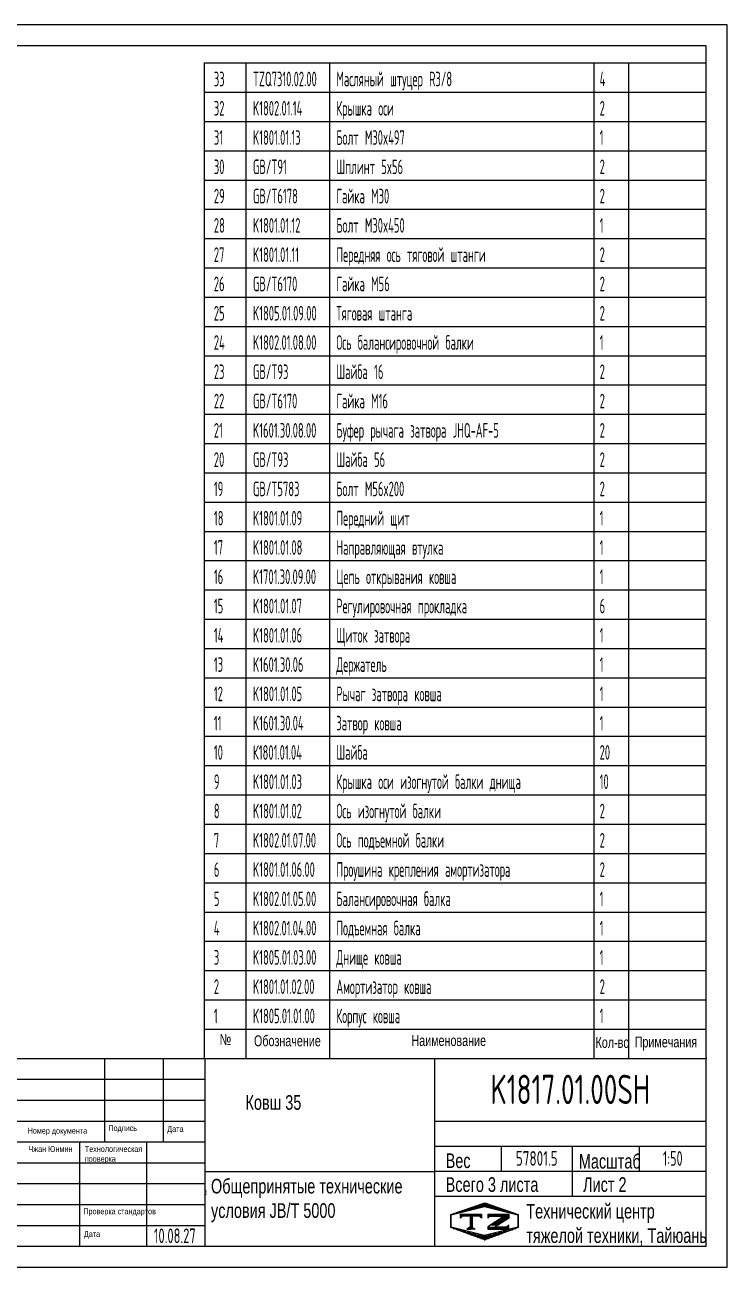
# Model space of a CAD drawing. Header units: millimetres. Extents: x 0 to 21000, y 0 to 14850.
# Drawn here: x 12608 to 21000, y 0 to 14850 of the extents above; entities that cross this region are included whole.
import ezdxf
from ezdxf.enums import TextEntityAlignment as Align

# ---------------------------------------------------------------- set-up
doc = ezdxf.new("R2010")
doc.units = ezdxf.units.MM
doc.header["$LTSCALE"] = 500
for name, color, linetype in [('01', 7, 'Continuous'), ('02', 1, 'Continuous'), ('11', 3, 'Continuous'), ('THICK', 7, 'Continuous')]:
    doc.layers.add(name, color=color, linetype=linetype)
doc.styles.add('HZLIB', font='TXT.shx', dxfattribs={"width": 0.5, "height": 175})
doc.styles.get("Standard").update_dxf_attribs({"font": 'isocp', "width": 0.707, "bigfont": 'intecad.shx'})

# ---------------------------------------------------------------- blocks, each defined once
blk = doc.blocks.new('*U107')
at = {"layer": '01'}
for points in [[(415, 292), (25, 292)], [(415, 5), (415, 292)], [(25, 5), (415, 5)]]:
    blk.add_lwpolyline(points, dxfattribs=at)
at = {"layer": '02'}
for points in [[(420, 297), (0, 297)], [(420, 0), (420, 297)], [(0, 0), (420, 0)]]:
    blk.add_lwpolyline(points, dxfattribs=at)
blk = doc.blocks.new('*X157')
at = {"color": 0}
for p, q in [((127.06, 7.8), (132.06, 7.8)), ((127.06, 7.5), (132.06, 7.5)), ((127.06, 7.2), (127.32, 7.2)), ((128.77, 6), (130.57, 6)), ((129.23, 6.3), (131.04, 6.3)), ((129.7, 6.6), (131.51, 6.6)), ((130.16, 6.9), (131.98, 6.9)), ((130.62, 7.2), (132.06, 7.2)), ((127.84, 5.4), (129.64, 5.4)), ((128.3, 5.7), (130.1, 5.7))]:
    blk.add_line(p, q, dxfattribs=at)
blk = doc.blocks.new('*X158')
at = {"color": 0}
for p, q in [((127.06, 4.8), (132.06, 4.8)), ((127.06, 4.5), (132.06, 4.5)), ((131.84, 5.1), (132.06, 5.1))]:
    blk.add_line(p, q, dxfattribs=at)
blk = doc.blocks.new('*X156')
at = {"color": 0}
for p, q in [((122.34, 4.5), (123.72, 4.5)), ((122.82, 4.8), (123.24, 4.8))]:
    blk.add_line(p, q, dxfattribs=at)
blk = doc.blocks.new('*X155')
at = {"color": 0}
for p, q in [((120.53, 7.8), (125.53, 7.8)), ((120.53, 7.5), (125.53, 7.5)), ((120.53, 7.2), (120.79, 7.2)), ((125.27, 7.2), (125.53, 7.2))]:
    blk.add_line(p, q, dxfattribs=at)
blk = doc.blocks.new('*X154')
at = {"color": 0}
for p, q in [((121.52, 9), (123.12, 9)), ((122.38, 9.3), (124.32, 9.3)), ((123.24, 9.6), (125.52, 9.6)), ((124.1, 9.9), (128.52, 9.9)), ((124.97, 10.2), (127.67, 10.2)), ((125.83, 10.5), (126.82, 10.5)), ((127.02, 9.6), (129.37, 9.6)), ((128.22, 9.3), (130.22, 9.3)), ((129.42, 9), (131.07, 9)), ((118.22, 7.8), (118.32, 7.8)), ((118.22, 7.5), (118.27, 7.5)), ((118.22, 7.2), (118.27, 7.2)), ((118.22, 6.9), (118.27, 6.9)), ((118.22, 6.6), (118.27, 6.6)), ((118.22, 6.3), (118.27, 6.3)), ((118.22, 6), (118.27, 6)), ((118.94, 8.1), (119.52, 8.1)), ((119.8, 8.4), (120.72, 8.4)), ((120.66, 8.7), (121.92, 8.7)), ((130.62, 8.7), (131.92, 8.7)), ((131.82, 8.4), (132.77, 8.4)), ((133.02, 8.1), (133.62, 8.1)), ((134.22, 7.8), (134.32, 7.8)), ((134.27, 7.5), (134.32, 7.5)), ((134.27, 7.2), (134.32, 7.2)), ((134.27, 6.9), (134.32, 6.9)), ((134.27, 6.6), (134.32, 6.6)), ((134.27, 6.3), (134.32, 6.3)), ((134.27, 6), (134.32, 6)), ((118.22, 5.7), (118.27, 5.7)), ((118.22, 5.4), (118.27, 5.4)), ((118.22, 5.1), (118.27, 5.1)), ((118.22, 4.8), (118.27, 4.8)), ((118.79, 4.5), (119.42, 4.5)), ((119.61, 4.2), (120.62, 4.2)), ((120.43, 3.9), (121.82, 3.9)), ((121.26, 3.6), (123.02, 3.6)), ((122.08, 3.3), (124.22, 3.3)), ((122.91, 3), (125.42, 3)), ((127.12, 3), (129.7, 3)), ((128.32, 3.3), (130.51, 3.3)), ((129.52, 3.6), (131.32, 3.6)), ((130.72, 3.9), (132.14, 3.9)), ((131.92, 4.2), (132.95, 4.2)), ((133.12, 4.5), (133.76, 4.5)), ((134.27, 5.7), (134.32, 5.7)), ((134.27, 5.4), (134.32, 5.4)), ((134.27, 5.1), (134.32, 5.1)), ((134.27, 4.8), (134.32, 4.8)), ((123.73, 2.7), (128.89, 2.7)), ((124.55, 2.4), (128.07, 2.4)), ((125.38, 2.1), (127.26, 2.1)), ((126.2, 1.8), (126.45, 1.8))]:
    blk.add_line(p, q, dxfattribs=at)

msp = doc.modelspace()

# ---------------------------------------------------------------- linework, layer by layer
for p, q in [((14749.9999, 14395.3183), (20750, 14395.3183)), ((14749.9999, 14395.3183), (14749.9999, 2495.32)), ((15249.9999, 14395.3183), (15249.9999, 2495.32)), ((16249.9996, 14395.3183), (16249.9996, 2495.32)), ((19406.442, 14395.3183), (19406.442, 2495.32)), ((19821.6424, 14395.3183), (19821.6424, 2495.32)), ((14749.9999, 14045.3184), (20750, 14045.3184)), ((14749.9999, 13695.3185), (20750, 13695.3185)), ((14749.9999, 13345.3185), (20750, 13345.3185)), ((14749.9999, 12995.3185), (20750, 12995.3185)), ((14749.9999, 12645.3186), (20750, 12645.3186)), ((14749.9999, 12295.3186), (20750, 12295.3186)), ((14749.9999, 11945.3187), (20750, 11945.3187)), ((14749.9999, 11595.3188), (20750, 11595.3188)), ((14749.9999, 11245.3188), (20750, 11245.3188)), ((14749.9999, 10895.3188), (20750, 10895.3188)), ((14749.9999, 10545.3189), (20750, 10545.3189)), ((14749.9999, 10195.319), (20750, 10195.319)), ((14749.9999, 9845.319), (20750, 9845.319)), ((14749.9999, 9495.3191), (20750, 9495.3191)), ((14749.9999, 9145.3191), (20750, 9145.3191)), ((14749.9999, 8795.3191), (20750, 8795.3191)), ((14749.9999, 8445.3192), (20750, 8445.3192)), ((14749.9999, 8095.3193), (20750, 8095.3193)), ((14749.9999, 7745.3193), (20750, 7745.3193)), ((14749.9999, 7395.3193), (20750, 7395.3193)), ((14749.9999, 7045.3194), (20750, 7045.3194)), ((14749.9999, 6695.3195), (20750, 6695.3195)), ((14749.9999, 6345.3195), (20750, 6345.3195)), ((14749.9999, 5995.3196), (20750, 5995.3196)), ((14749.9999, 5645.3196), (20750, 5645.3196)), ((14749.9999, 5295.3196), (20750, 5295.3196)), ((14749.9999, 4945.3197), (20750, 4945.3197)), ((14749.9999, 4595.3198), (20750, 4595.3198)), ((14749.9999, 4245.3198), (20750, 4245.3198)), ((14749.9999, 3895.3199), (20750, 3895.3199)), ((14749.9999, 3545.3199), (20750, 3545.3199)), ((14749.9999, 3195.3199), (20750, 3195.3199)), ((14749.9999, 2845.32), (20750, 2845.32)), ((14749.9999, 2495.32), (20750, 2495.32))]:
    msp.add_line(p, q)
at = {"layer": '01'}
msp.add_point((20750, 2500), dxfattribs=at)
at = {"layer": 'THICK'}
for p, q in [((11768.72, 2495.32), (20750, 2495.32)), ((13564.976, 1497.4), (13564.976, 2495.32)), ((14263.52, 1497.4), (14263.52, 2495.32)), ((14762.48, 250), (14762.48, 2495.32)), ((17506.76, 250), (17506.76, 2495.32)), ((20750, 250), (20750, 2495.32)), ((11768.72, 1746.88), (14762.48, 1746.88)), ((17506.76, 1746.88), (20750, 1746.88)), ((11768.72, 1497.4), (14762.48, 1497.4)), ((13265.6, 250), (13265.6, 1497.4)), ((14063.936, 250), (14063.936, 1497.4)), ((17506.76, 1447.504), (20750, 1447.504)), ((18305.096, 1148.128), (18305.096, 1447.504)), ((19153.328, 848.752), (19153.328, 1447.504)), ((19951.664, 1148.128), (19951.664, 1447.504)), ((14762.48, 1143.8029), (17506.76, 1143.8029)), ((17506.76, 1148.128), (20750, 1148.128)), ((17506.76, 848.752), (20750, 848.752)), ((11768.72, 250), (20750, 250))]:
    msp.add_line(p, q, dxfattribs=at)
at = {"layer": 'THICK', "color": 3}
for p, q in [((11768.72, 2245.84), (14762.48, 2245.84)), ((11768.72, 1996.36), (14762.48, 1996.36)), ((11768.72, 1247.92), (14762.48, 1247.92)), ((11768.72, 998.44), (14762.48, 998.44)), ((11768.72, 748.96), (14762.48, 748.96)), ((17698.9632, 629.5133), (18103.3723, 770.3687)), ((18103.3723, 770.3687), (18502.5294, 629.5133)), ((17698.9632, 472.6516), (17698.9632, 629.5133)), ((17701.5892, 626.3411), (18100.7572, 726.1331)), ((17701.5892, 476.6531), (17701.5892, 626.3411)), ((17814.3035, 584.2691), (17814.3035, 634.1651)), ((17814.3035, 634.1651), (18063.7835, 634.1651)), ((17839.2515, 609.2171), (17814.3035, 584.2691)), ((18038.8355, 609.2171), (17839.2515, 609.2171)), ((17928.1256, 609.4554), (17928.1256, 472.6015)), ((17939.0401, 609.4554), (17939.0401, 472.6015)), ((17951.5137, 609.4554), (17951.5137, 472.6015)), ((18063.7835, 584.2691), (18038.8355, 609.2171)), ((18063.7835, 634.1651), (18063.7835, 584.2691)), ((18100.7572, 726.1331), (18499.9252, 626.3411)), ((18140.1778, 634.1651), (18140.1778, 584.2691)), ((18140.1778, 634.1651), (18389.6578, 634.1651)), ((18140.1778, 584.2691), (18165.1258, 609.2171)), ((18336.6379, 609.2171), (18140.1778, 482.1053)), ((18165.1258, 609.2171), (18336.6379, 609.2171)), ((18389.6578, 634.1651), (18389.6578, 584.2691)), ((18499.9252, 626.3411), (18499.9252, 476.6531)), ((18502.5294, 629.5133), (18502.5294, 472.6516)), ((11768.72, 499.48), (14762.48, 499.48)), ((18103.3723, 325.3936), (17698.9632, 472.6516)), ((18100.7572, 376.8611), (17701.5892, 476.6531)), ((17939.0401, 484.006), (17890.7046, 453.5941)), ((17890.7046, 453.5941), (17939.0401, 453.5941)), ((17939.0401, 484.006), (17987.3755, 453.5941)), ((17987.3755, 453.5941), (17939.0401, 453.5941)), ((18499.9252, 476.6531), (18100.7572, 376.8611)), ((18502.5294, 472.6516), (18103.3723, 325.3936)), ((18140.1778, 482.1053), (18140.1778, 453.5941)), ((18140.1778, 453.5941), (18389.651, 453.5941)), ((18261.8391, 502.9461), (18223.7079, 478.5421)), ((18364.703, 478.5421), (18223.7079, 478.5421)), ((18389.651, 584.7457), (18261.8391, 502.9461)), ((18389.651, 503.4901), (18364.703, 478.5421)), ((18389.651, 453.5941), (18389.651, 503.4901))]:
    msp.add_line(p, q, dxfattribs=at)

# ---------------------------------------------------------------- block references
at = {"layer": '02', "xscale": 50, "yscale": 50, "zscale": 50}
msp.add_blockref('*U107', (0, 0), dxfattribs=at)
at = {"layer": 'THICK', "color": 3, "xscale": 49.89600000000064, "yscale": 49.89599999999973, "zscale": 49.89600000000001}
for name in ['*X154', '*X155', '*X157', '*X156', '*X158']:
    msp.add_blockref(name, (11800.277, 237.8092), dxfattribs=at)

# ---------------------------------------------------------------- texts
at = {"style": 'HZLIB', "width": 0.5}
for s, p in [('33', (14866.6666, 14115.3184)), ('TZQ7310.02.00', (15333.3332, 14115.3184)), ('Масляный штуцер R3/8', (16330.1031, 14115.3184)), ('4', (19476.442, 14115.3184)), ('32', (14866.6666, 13765.3184)), ('K1802.01.14', (15333.3332, 13765.3184)), ('Крышка оси', (16330.1031, 13765.3184)), ('2', (19476.442, 13765.3184)), ('31', (14866.6666, 13415.3185)), ('K1801.01.13', (15333.3332, 13415.3185)), ('Болт M30x497', (16330.1031, 13415.3185)), ('1', (19476.442, 13415.3185)), ('30', (14866.6666, 13065.3185)), ('GB/T91', (15333.3332, 13065.3185)), ('Шплинт 5x56', (16330.1031, 13065.3185)), ('2', (19476.442, 13065.3185)), ('29', (14866.6666, 12715.3186)), ('GB/T6178', (15333.3332, 12715.3186)), ('Гайка M30', (16330.1031, 12715.3186)), ('2', (19476.442, 12715.3186)), ('28', (14866.6666, 12365.3186)), ('K1801.01.12', (15333.3332, 12365.3186)), ('Болт M30x450', (16330.1031, 12365.3186)), ('1', (19476.442, 12365.3186)), ('27', (14866.6666, 12015.3187)), ('K1801.01.11', (15333.3332, 12015.3187)), ('Передняя ось тяговой штанги', (16330.1031, 12015.3187)), ('2', (19476.442, 12015.3187)), ('26', (14866.6666, 11665.3187)), ('GB/T6170', (15333.3332, 11665.3187)), ('Гайка M56', (16330.1031, 11665.3187)), ('2', (19476.442, 11665.3187)), ('25', (14866.6666, 11315.3188)), ('K1805.01.09.00', (15333.3332, 11315.3188)), ('Тяговая штанга', (16330.1031, 11315.3188)), ('2', (19476.442, 11315.3188)), ('24', (14866.6666, 10965.3188)), ('K1802.01.08.00', (15333.3332, 10965.3188)), ('Ось балансировочной балки', (16330.1031, 10965.3188)), ('1', (19476.442, 10965.3188)), ('23', (14866.6666, 10615.3189)), ('GB/T93', (15333.3332, 10615.3189)), ('Шайба 16', (16330.1031, 10615.3189)), ('2', (19476.442, 10615.3189)), ('22', (14866.6666, 10265.3189)), ('GB/T6170', (15333.3332, 10265.3189)), ('Гайка M16', (16330.1031, 10265.3189)), ('2', (19476.442, 10265.3189)), ('21', (14866.6666, 9915.319)), ('K1601.30.08.00', (15333.3332, 9915.319)), ('Буфер рычага затвора JHQ-AF-5', (16330.1031, 9915.319)), ('2', (19476.442, 9915.319)), ('20', (14866.6666, 9565.319)), ('GB/T93', (15333.3332, 9565.319)), ('Шайба 56', (16330.1031, 9565.319)), ('2', (19476.442, 9565.319)), ('19', (14866.6666, 9215.3191)), ('GB/T5783', (15333.3332, 9215.3191)), ('Болт M56x200', (16330.1031, 9215.3191)), ('2', (19476.442, 9215.3191)), ('18', (14866.6666, 8865.3191)), ('K1801.01.09', (15333.3332, 8865.3191)), ('Передний щит', (16330.1031, 8865.3191)), ('1', (19476.442, 8865.3191)), ('17', (14866.6666, 8515.3192)), ('K1801.01.08', (15333.3332, 8515.3192)), ('Направляющая втулка', (16330.1031, 8515.3192)), ('1', (19476.442, 8515.3192)), ('16', (14866.6666, 8165.3192)), ('K1701.30.09.00', (15333.3332, 8165.3192)), ('Цепь открывания ковша', (16330.1031, 8165.3192)), ('1', (19476.442, 8165.3192)), ('15', (14866.6666, 7815.3193)), ('K1801.01.07', (15333.3332, 7815.3193)), ('Регулировочная прокладка', (16330.1031, 7815.3193)), ('6', (19476.442, 7815.3193)), ('14', (14866.6666, 7465.3193)), ('K1801.01.06', (15333.3332, 7465.3193)), ('Щиток затвора', (16330.1031, 7465.3193)), ('1', (19476.442, 7465.3193)), ('13', (14866.6666, 7115.3194)), ('K1601.30.06', (15333.3332, 7115.3194)), ('Держатель', (16330.1031, 7115.3194)), ('1', (19476.442, 7115.3194)), ('12', (14866.6666, 6765.3194)), ('K1801.01.05', (15333.3332, 6765.3194)), ('Рычаг затвора ковша', (16330.1031, 6765.3194)), ('1', (19476.442, 6765.3194)), ('11', (14866.6666, 6415.3195)), ('K1601.30.04', (15333.3332, 6415.3195)), ('Затвор ковша', (16330.1031, 6415.3195)), ('1', (19476.442, 6415.3195)), ('10', (14866.6666, 6065.3195)), ('К1801.01.04', (15333.3332, 6065.3195)), ('Шайба', (16330.1031, 6065.3195)), ('20', (19476.442, 6065.3195)), ('9', (14866.6666, 5715.3196)), ('K1801.01.03', (15333.3332, 5715.3196)), ('Крышка оси изогнутой балки днища', (16330.1031, 5715.3196)), ('10', (19476.442, 5715.3196)), ('8', (14866.6666, 5365.3196)), ('K1801.01.02', (15333.3332, 5365.3196)), ('Ось изогнутой балки', (16330.1031, 5365.3196)), ('2', (19476.442, 5365.3196)), ('7', (14866.6666, 5015.3197)), ('K1802.01.07.00', (15333.3332, 5015.3197)), ('Ось подъемной балки', (16330.1031, 5015.3197)), ('2', (19476.442, 5015.3197)), ('6', (14866.6666, 4665.3197)), ('K1801.01.06.00', (15333.3332, 4665.3197)), ('Проушина крепления амортизатора', (16330.1031, 4665.3197)), ('2', (19476.442, 4665.3197)), ('5', (14866.6666, 4315.3198)), ('K1802.01.05.00', (15333.3332, 4315.3198)), ('Балансировочная балка', (16330.1031, 4315.3198)), ('1', (19476.442, 4315.3198)), ('4', (14866.6666, 3965.3198)), ('K1802.01.04.00', (15333.3332, 3965.3198)), ('Подъемная балка', (16330.1031, 3965.3198)), ('1', (19476.442, 3965.3198)), ('3', (14866.6666, 3615.3199)), ('K1805.01.03.00', (15333.3332, 3615.3199)), ('Днище ковша', (16330.1031, 3615.3199)), ('1', (19476.442, 3615.3199)), ('2', (14866.6666, 3265.3199)), ('K1801.01.02.00', (15333.3332, 3265.3199)), ('Амортизатор ковша', (16330.1031, 3265.3199)), ('2', (19476.442, 3265.3199)), ('1', (14866.6666, 2915.32)), ('K1805.01.01.00', (15333.3332, 2915.32)), ('Корпус ковша', (16330.1031, 2915.32)), ('1', (19476.442, 2915.32))]:
    msp.add_text(s, height=175, dxfattribs=at).set_placement(p)
at = {"layer": '02', "attachment_point": 1}
for s, insert, char_height in [('{\\fArial|b0|i0|c204|p34;\\C0;№}', (14935.8699, 2786.0005), 130), ('{\\fArial|b0|i0|c204|p34;\\C0;Обозначение}', (15346.1158, 2770.7785), 130), ('{\\fArial|b0|i0|c204|p34;\\C0;Наименование}', (17227.6114, 2773.8602), 130), ('{\\fArial|b0|i0|c204|p34;\\C0;Кол-во}', (19427.9794, 2751.2946), 130), ('{\\fArial|b0|i0|c204|p34;\\C0;Примечания}', (19895.5607, 2756.9947), 130), ('{\\fArial|b0|i0|c204|p34;\\C0;Ковш 35}', (15244.3066, 2056.0788), 175), ('{\\fArial|b0|i0|c204|p34;\\C0;Номер документа}', (12640.7959, 1665.6062), 70), ('{\\fArial|b0|i0|c204|p34;\\C0;Подпись}', (13605.6125, 1697.252), 70), ('{\\fArial|b0|i0|c204|p34;\\C0;Дата}', (14309.8582, 1686.7034), 70), ('{\\fArial|b0|i0|c204|p34;\\C0;Чжан Юнмин}', (12651.4121, 1446.9741), 70), ('{\\fArial|b0|i0|c204|p34;\\C0;Технологическая\\Pпроверка}', (13323.9667, 1446.9741), 70), ('{\\fArial|b0|i0|c204|p34;\\C0;Вес}', (17636.3797, 1359.8546), 175), ('{\\fArial|b0|i0|c204|p34;\\C0;Масштаб}', (19227.6897, 1353.5238), 175), ('{\\fArial|b0|i0|c204|p34;\\C0;Общепринятые технические\\Pусловия \\fArial|b0|i0|c0|p34;JB/T 5000}', (14832.2143, 1055.8099), 175), ('{\\fArial|b0|i0|c204|p34;\\C0;Всего 3 листа}', (17636.3797, 1074.9679), 175), ('{\\fArial|b0|i0|c204|p34;\\C0;Лист 2}', (19278.4087, 1074.9679), 175), ('{\\fArial|b0|i0|c204|p34;\\C0;Технический центр\\Pтяжелой техники, Тайюань}', (18600.1833, 756.3168), 175), ('{\\fArial|b0|i0|c204|p34;\\C0;Проверка стандартов}', (13306.3606, 701.541), 70), ('{\\fArial|b0|i0|c204|p34;\\C0;Дата}', (13313.403, 430.7941), 70)]:
    msp.add_mtext(s, dxfattribs=dict(at, insert=insert, char_height=char_height))
at = {"layer": '11'}
for s, height, width, p, p2 in [('K1817.01.00SH', 350, 0.693499, (18171.6989, 1950), (20078.3011, 1950)), ('57801.5', 175, 0.681698, (18474.9876, 1212.5), (18975.0124, 1212.5)), ('1:50', 175, 0.655288, (20232.4125, 1212.5), (20467.5875, 1212.5)), ('10.08.27', 175, 0.642055, (14150, 287.5), (14650, 287.5))]:
    msp.add_text(s, height=height, dxfattribs=dict(at, width=width)).set_placement(p, p2, align=Align.FIT)
at = {"layer": '11', "color": 3, "linetype": 'Continuous', "insert": (14744.9529, 928.5023), "char_height": 70, "attachment_point": 1}
msp.add_mtext('3', dxfattribs=at)

doc.saveas('drawing.dxf')
